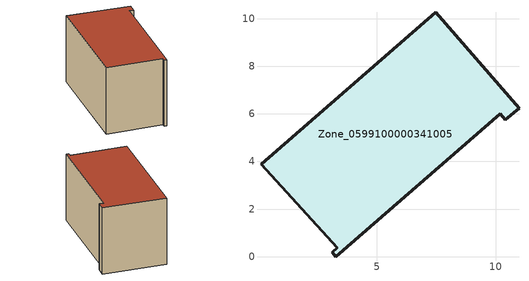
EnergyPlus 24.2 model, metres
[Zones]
Zone_0599100000341005
 floor ground (C_G): 3.27,0 3.12,0.18 3.34,0.36 0.13,3.87 7.46,10.26 10.97,6.24 10.4,5.75 10.18,6.01 z0
 wall outside (C_F): 10.4,5.75 10.97,6.24 7.46,10.26 0.13,3.87 3.34,0.36 3.12,0.18 3.27,0 10.18,6.01 10.4,5.75 z0:5.79
 roof outside (C_R): 10.18,6.01 10.4,5.75 10.97,6.24 7.46,10.26 0.13,3.87 3.34,0.36 3.12,0.18 3.27,0 z5.79
[BUILDING]
Pand.0599100000341005: North Axis=0; Terrain=City; Loads Convergence Tolerance Value=0.04; Temperature Convergence Tolerance Value=0.4; Solar Distribution=FullExterior; Maximum Number of Warmup Days=25; Minimum Number of Warmup Days=1
[Site:Location]
Rotterdam.The.Hague.AP_ZH_NLD Design_Conditions: Latitude=51.96; Longitude=4.45; Time Zone=1; Elevation=-4.5
[SITE:GROUNDTEMPERATURE:BUILDINGSURFACE]
18, 18, 18, 18, 18, 18, 18, 18, 18, 18, 18, 18
[MATERIAL] Thermal Absorptance=0.9; Solar Absorptance=0.7; Visible Absorptance=0.7
Name | Roughness | Thickness | Conductivity | Density | Specific Heat
G.TI.1992-2005 | MediumSmooth | 0.15 | 0.06 | 540 | 1210
F.TI.1992-2005 | Rough | 0.3 | 0.12 | 1920 | 840
R.TI.1992-2005 | MediumRough | 0.2 | 0.08 | 1500 | 1000
[CONSTRUCTION]
C_G: G.TI.1992-2005
C_F: F.TI.1992-2005
C_R: R.TI.1992-2005
[ZONE]
Zone_0599100000341005: Type=1; Multiplier=1; Ceiling Height=Autocalculate; Volume=Autocalculate; Floor Area=autocalculate; Part of Total Floor Area=Yes
[ZONEINFILTRATION:DESIGNFLOWRATE]
Infil_Zone_0599100000341005: Zone or ZoneList or Space or SpaceList=Zone_0599100000341005; Schedule=AlwaysOn; Design Flow Rate Calculation Method=Flow/Area; Flow Rate per Floor Area=0.0015; Constant Term Coefficient=1; Temperature Term Coefficient=0; Velocity Term Coefficient=0; Velocity Squared Term Coefficient=0
[HVACTEMPLATE:ZONE:IDEALLOADSAIRSYSTEM]
Zone_0599100000341005: Maximum Heating Supply Air Temperature=50; Minimum Cooling Supply Air Temperature=13; Maximum Heating Supply Air Humidity Ratio=0.0156; Minimum Cooling Supply Air Humidity Ratio=0.0077; Heating Limit=NoLimit; Cooling Limit=NoLimit; Dehumidification Control Type=ConstantSensibleHeatRatio; Cooling Sensible Heat Ratio=0.7; Dehumidification Setpoint=60; Humidification Control Type=None; Humidification Setpoint=30; Outdoor Air Method=None; Outdoor Air Flow Rate per Person=0.00944; Outdoor Air Flow Rate per Zone Floor Area=0; Outdoor Air Flow Rate per Zone=0; Demand Controlled Ventilation Type=None; Outdoor Air Economizer Type=NoEconomizer; Heat Recovery Type=None; Sensible Heat Recovery Effectiveness=0.7; Latent Heat Recovery Effectiveness=0.65
[ZONECONTROL:THERMOSTAT]
ThermostatControl_Zone_0599100000341005: Zone or ZoneList=Zone_0599100000341005; Control Type Schedule=DualSetpointControlType; Control 1=Thermostat_Zone_0599100000341005; Temperature Difference Between Cutout And Setpoint=0
[THERMOSTATSETPOINT:DUALSETPOINT]
Thermostat_Zone_0599100000341005: Heating Setpoint Temperature Schedule=HeatingSetpoint_Zone_0599100000341005; Cooling Setpoint Temperature Schedule=CoolingSetpoint_Zone_0599100000341005
[SCHEDULE:COMPACT]
HeatingSetpoint_Zone_0599100000341005: Through: 12/31, For: AllDays, Until: 24:00, 21
CoolingSetpoint_Zone_0599100000341005: Through: 12/31, For: AllDays, Until: 24:00, 24
DualSetpointControlType: Through: 12/31, For: AllDays, Until: 24:00, 4
AlwaysOn: Through: 12/31, For: AllDays, Until: 24:00, 1
